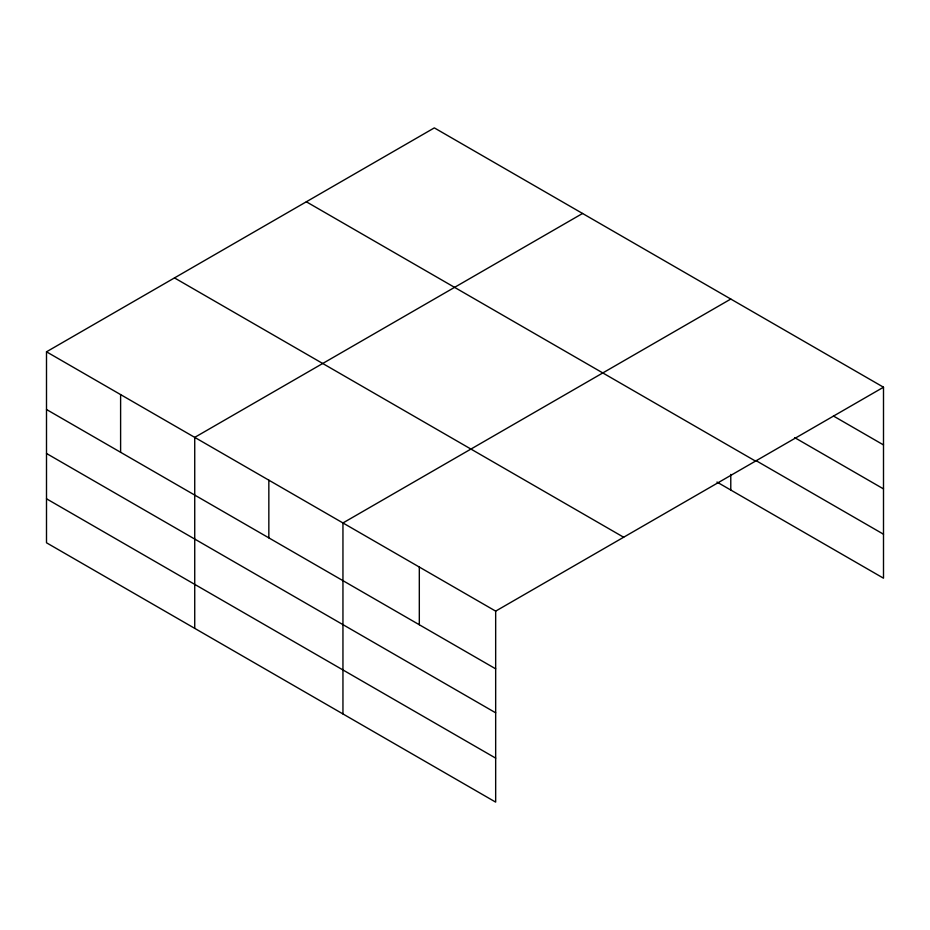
<?xml version="1.0" encoding="UTF-8"?>
<svg xmlns="http://www.w3.org/2000/svg" width="930" height="930" viewBox="0 0 930 930"><rect width="100%" height="100%" fill="white"/><g stroke="black" fill="none" stroke-linecap="round" stroke-linejoin="round"><path stroke-width="1.4" d="M495.667 712.81L495.667 611.126L46.5 351.807L46.5 542.783L495.667 802.113L495.667 712.81L46.5 453.48M716.96 482.054L883.5 578.193L883.5 387.217L434.333 127.887L46.5 351.807M582.552 213.47L194.73 437.379L194.73 628.355M730.782 299.053L342.949 522.962L342.949 713.938M495.667 611.126L883.5 387.217M833.431 416.012L883.5 444.924M794.627 437.588L883.5 488.901M755.823 460.501L883.5 534.215M306.342 201.787L755.52 461.106M174.48 277.907L623.658 537.238M46.5 409.502L495.667 668.833M46.5 498.794L495.667 758.124M730.782 474.416L730.782 490.029M419.314 567.044L419.314 624.751M268.84 480.171L268.84 537.865M120.609 394.587L120.609 452.294"/></g></svg>
